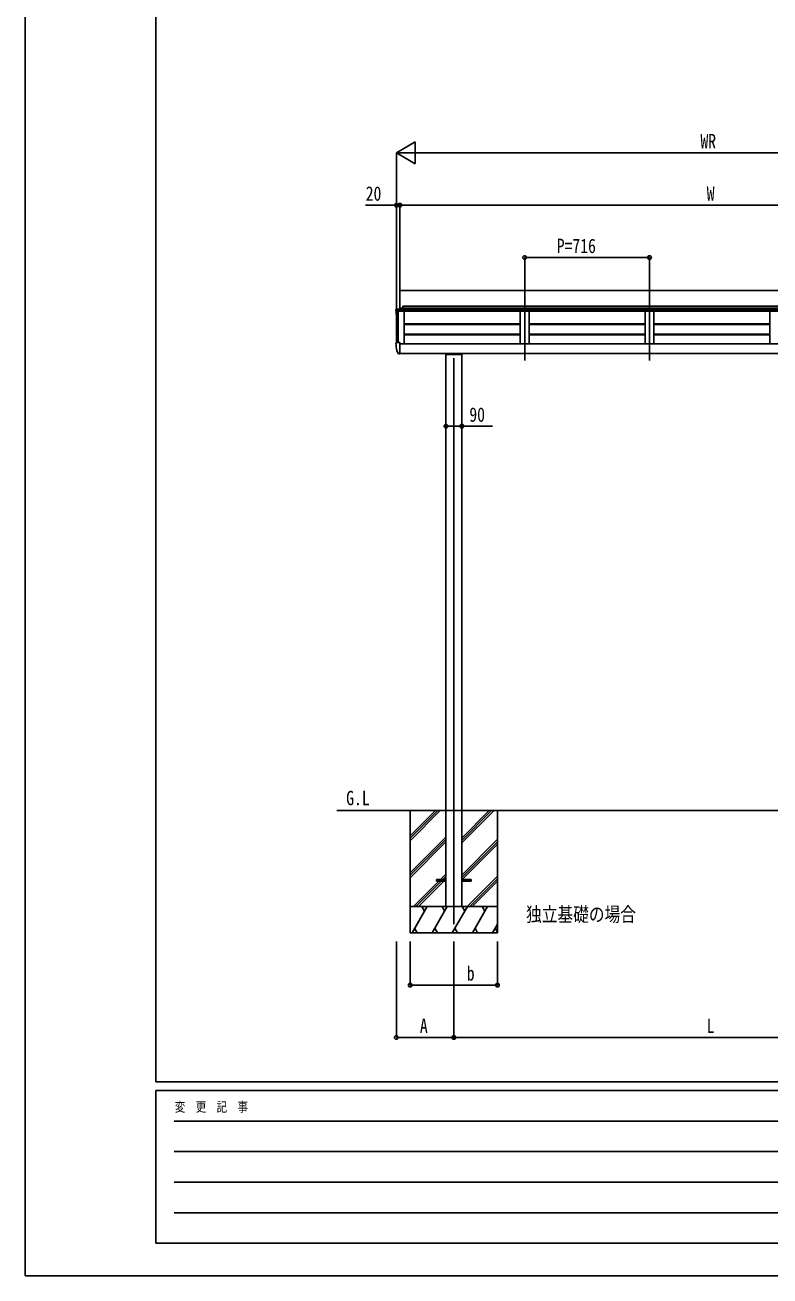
# Model space of a CAD drawing. Units: millimetres, scale not verified. Extents: x -10512 to 10512, y -7425 to 7425.
# Drawn here: x -10512 to -6240, y -7425 to -255 of the extents above; entities that cross this region are included whole.
import ezdxf
from ezdxf.enums import TextEntityAlignment as Align

# ---------------------------------------------------------------- set-up
doc = ezdxf.new("R2010")
doc.units = ezdxf.units.MM
doc.header["$LTSCALE"] = 40
for name, color, linetype in [('0-2_USER1', 3, 'Continuous'), ('0-3_YKK_12', 2, 'Continuous'), ('0-4_YKK_13', 4, 'Continuous'), ('0-5_YKK_A1', 4, 'Continuous'), ('0-6_YKK_D', 6, 'Continuous'), ('0-7_YKK_ZWAK', 7, 'Continuous')]:
    doc.layers.add(name, color=color, linetype=linetype)
doc.styles.add('ＭＳ ゴシック', font='')
doc.styles.get('ＭＳ ゴシック').set_extended_font_data('MS Gothic')

msp = doc.modelspace()

# ---------------------------------------------------------------- linework, layer by layer
at = {"layer": '0-3_YKK_12'}
for p, q in [((-7646.85, -1843.31), (-7646.85, -2178.3)), ((-6930.85, -1843.31), (-6930.85, -2178.3)), ((-8052.85, -2164.22), (-8052.85, -5407.78))]:
    msp.add_line(p, q, dxfattribs=at)
at = {"layer": '0-4_YKK_13'}
for p, q in [((-8384.85, -1886.38), (-8384.85, -1886.86)), ((-8382.01, -1883.39), (-8371.9, -1882.86)), ((-8371.9, -1882.86), (-8362.85, -1882.86)), ((-4782.85, -1877.68), (-8362.85, -1877.68)), ((-8362.85, -1882.86), (-8362.85, -1895.27)), ((-4782.85, -1886.67), (-8362.85, -1886.67)), ((-8384.85, -2079.11), (-8384.85, -2079.58)), ((-8382.01, -2076.11), (-8371.9, -2075.58)), ((-8371.9, -2075.58), (-8362.85, -2075.58)), ((-8362.85, -2075.58), (-8362.85, -2137.94)), ((-8380.34, -2121.68), (-8370.29, -2139.08)), ((-8367.69, -2140.58), (-8364.35, -2140.58)), ((-8364.35, -2140.58), (-8362.85, -2140.58)), ((-8362.85, -2120.79), (-8362.85, -2121.35)), ((-8362.85, -2138.58), (-8362.85, -2137.94)), ((-8362.85, -2138.58), (-8362.85, -2140.58)), ((-8152.85, -5153.28), (-8152.85, -5162.28)), ((-8152.85, -5153.28), (-8098.05, -5153.28)), ((-8007.65, -5153.28), (-7952.85, -5153.28)), ((-7952.85, -5153.28), (-7952.85, -5162.28)), ((-8152.85, -5162.28), (-8098.05, -5162.28)), ((-8007.65, -5162.28), (-7952.85, -5162.28))]:
    msp.add_line(p, q, dxfattribs=at)
msp.add_lwpolyline([(-8362.85, -1886.67), (-8362.85, -1776.58), (-4782.85, -1776.58)], dxfattribs=at)
for centre, radius, start, end in [((-8381.85, -1886.38), 3, 93, 180), ((-8182.85, -1886.86), 202, 180, 188.06898), ((-8381.85, -2079.11), 3, 93, 180), ((-8182.85, -2079.58), 202, 180, 191.90213), ((-8379.04, -2120.93), 1.5, 191.90213, 210), ((-8367.69, -2137.58), 3, 210, 270)]:
    msp.add_arc(centre, radius, start, end, dxfattribs=at)
at = {"layer": '0-5_YKK_A1'}
for p, q in [((-8382.85, -2076.28), (-8382.85, -1855.11)), ((-8374.71, -1887.32), (-8381.9, -1887.7)), ((-8373.85, -2075.69), (-8373.85, -1887.74)), ((-8373.15, -1889.55), (-8373.72, -1887.98)), ((-8373.15, -2075.65), (-8373.15, -1889.55)), ((-4772.55, -1895.27), (-8373.15, -1895.27)), ((-8337.85, -1896.12), (-8373.15, -1896.12)), ((-8362.85, -1887.97), (-4782.85, -1887.97)), ((-8346.35, -1887.25), (-8346.35, -1867.44)), ((-8346.35, -1867.44), (-4799.35, -1867.44)), ((-8337.85, -2081.97), (-8337.85, -1896.12)), ((-7671.85, -1897.19), (-7671.85, -2081.97)), ((-7670.86, -1896.19), (-7666.02, -1896.12)), ((-7666.02, -1896.12), (-7627.67, -1896.12)), ((-7627.67, -1896.12), (-7622.83, -1896.19)), ((-7621.85, -1897.19), (-7621.85, -2081.97)), ((-6955.85, -1897.19), (-6955.85, -2081.97)), ((-6954.86, -1896.19), (-6950.02, -1896.12)), ((-6950.02, -1896.12), (-6911.67, -1896.12)), ((-6911.67, -1896.12), (-6906.83, -1896.19)), ((-6905.85, -1897.19), (-6905.85, -2081.97)), ((-6239.85, -1897.19), (-6239.85, -2081.97)), ((-7671.85, -1968.7), (-8337.85, -1968.7)), ((-7671.82, -1971.62), (-8337.82, -1971.62)), ((-6955.88, -1968.7), (-7621.88, -1968.7)), ((-6955.85, -1971.62), (-7621.85, -1971.62)), ((-6239.88, -1968.7), (-6905.88, -1968.7)), ((-6239.85, -1971.62), (-6905.85, -1971.62)), ((-7671.85, -2027.6), (-8337.85, -2027.6)), ((-7671.82, -2030.53), (-8337.82, -2030.53)), ((-6955.88, -2027.6), (-7621.88, -2027.6)), ((-6955.85, -2030.53), (-7621.85, -2030.53)), ((-6239.88, -2027.6), (-6905.88, -2027.6)), ((-6239.85, -2030.53), (-6905.85, -2030.53)), ((-8362.85, -2081.97), (-4782.85, -2081.97)), ((-8362.85, -2138.3), (-4782.85, -2138.3)), ((-8098.05, -2138.3), (-8098.05, -5307.78)), ((-8098.05, -2143.03), (-8007.65, -2143.03)), ((-8080.35, -2138.3), (-8080.35, -2143.03)), ((-8025.35, -2138.3), (-8025.35, -2143.03)), ((-8007.65, -2138.3), (-8007.65, -5307.78)), ((-4415.85, -4757.78), (-8723.25, -4757.78)), ((-8302.85, -4757.78), (-8302.85, -5457.78)), ((-8302.85, -4901.76), (-8158.87, -4757.78)), ((-8302.85, -4915.9), (-8144.73, -4757.78)), ((-8302.85, -4930.05), (-8130.58, -4757.78)), ((-8007.65, -4943.21), (-7822.22, -4757.78)), ((-8007.65, -4929.07), (-7836.36, -4757.78)), ((-8007.65, -4914.93), (-7850.5, -4757.78)), ((-7802.85, -4757.78), (-7802.85, -5457.78)), ((-8302.85, -5113.89), (-8098.05, -4909.1)), ((-8302.85, -5128.04), (-8098.05, -4923.24)), ((-8302.85, -5142.18), (-8098.05, -4937.38)), ((-8007.65, -5127.06), (-7802.85, -4922.26)), ((-8007.65, -5141.2), (-7802.85, -4936.4)), ((-8005.59, -5153.28), (-7802.85, -4950.55)), ((-8130.11, -5153.28), (-8098.05, -5121.23)), ((-8115.96, -5153.28), (-8098.05, -5135.37)), ((-8101.82, -5153.28), (-8098.05, -5149.51)), ((-7976.24, -5307.78), (-7802.85, -5134.39)), ((-7962.1, -5307.78), (-7802.85, -5148.54)), ((-8284.61, -5307.78), (-8139.11, -5162.28)), ((-8270.46, -5307.78), (-8124.96, -5162.28)), ((-8256.32, -5307.78), (-8110.82, -5162.28)), ((-7947.95, -5307.78), (-7802.85, -5162.68)), ((-7802.85, -5307.78), (-8302.85, -5307.78)), ((-8292.83, -5457.78), (-8206.23, -5307.78)), ((-8221.23, -5333.77), (-8236.23, -5307.78)), ((-8177.36, -5457.78), (-8090.76, -5307.78)), ((-8105.76, -5333.77), (-8120.76, -5307.78)), ((-8098.05, -5307.78), (-8007.65, -5307.78)), ((-8061.89, -5457.78), (-7975.29, -5307.78)), ((-7990.29, -5333.77), (-8005.29, -5307.78)), ((-7946.42, -5457.78), (-7859.82, -5307.78)), ((-7874.82, -5333.77), (-7889.82, -5307.78)), ((-8277.83, -5431.8), (-8262.83, -5457.78)), ((-8162.36, -5431.8), (-8147.36, -5457.78)), ((-8046.89, -5431.8), (-8031.89, -5457.78)), ((-7931.42, -5431.8), (-7916.42, -5457.78)), ((-7830.95, -5457.78), (-7802.85, -5409.11)), ((-7815.95, -5431.8), (-7802.85, -5454.5)), ((-8302.85, -5457.78), (-7802.85, -5457.78))]:
    msp.add_line(p, q, dxfattribs=at)
msp.add_lwpolyline([(-8346.35, -1887.97), (-8346.35, -1887.25), (-4799.35, -1887.25)], dxfattribs=at)
for centre, radius, start, end in [((-8381.85, -1888.7), 1, 93, 180), ((-8374.66, -1888.32), 1, 20, 93), ((-7670.85, -1897.19), 0.997, 90.66782, 179.85648), ((-7622.85, -1897.19), 0.997, 359.84961, 89.33225), ((-6954.85, -1897.19), 0.997, 90.66782, 179.85648), ((-6906.85, -1897.19), 0.997, 359.84961, 89.33225)]:
    msp.add_arc(centre, radius, start, end, dxfattribs=at)
at = {"layer": '0-6_YKK_D'}
for p, q in [((-8382.85, -987.97), (-8274.6, -925.47)), ((-8274.6, -1050.47), (-8274.6, -925.47)), ((-8382.85, -1916.48), (-8382.85, -986.97)), ((-8382.85, -987.97), (-8274.6, -1050.47)), ((-8382.85, -987.97), (-8166.34, -987.97)), ((-8257.85, -987.97), (-4887.85, -987.97)), ((-8382.85, -1854.48), (-8382.85, -1286.97)), ((-8362.85, -1854.48), (-8362.85, -1286.97)), ((-8362.85, -1854.48), (-8362.85, -1286.97)), ((-8362.85, -1287.97), (-4782.85, -1287.97)), ((-7646.85, -1842.31), (-7646.85, -1586.97)), ((-6930.85, -1587.97), (-7646.85, -1587.97)), ((-6930.85, -1842.31), (-6930.85, -1586.97)), ((-8098.05, -2554.12), (-8098.05, -2553.99)), ((-8007.65, -2554.99), (-8007.65, -2553.99)), ((-8382.85, -5507.78), (-8382.85, -6058.78)), ((-8302.85, -5507.78), (-8302.85, -5758.78)), ((-8052.85, -5507.78), (-8052.85, -6058.78)), ((-8052.85, -5507.78), (-8052.85, -6058.78)), ((-7802.85, -5507.78), (-7802.85, -5758.78)), ((-8302.85, -5757.78), (-7802.85, -5757.78)), ((-8052.85, -6057.78), (-8382.85, -6057.78)), ((-8052.85, -6057.78), (-5092.85, -6057.78))]:
    msp.add_line(p, q, dxfattribs=at)
for points in [[(-8362.85, -1287.97), (-8382.85, -1287.97), (-8559.35, -1287.97)], [(-8098.05, -2554.99), (-8007.65, -2554.99), (-7831.15, -2554.99)]]:
    msp.add_lwpolyline(points, dxfattribs=at)
for centre in [(-8382.85, -1287.97), (-8362.85, -1287.97), (-8362.85, -1287.97), (-7646.85, -1587.97), (-6930.85, -1587.97), (-8098.05, -2554.99), (-8007.65, -2554.99), (-8302.85, -5757.78), (-7802.85, -5757.78), (-8382.85, -6057.78), (-8052.85, -6057.78), (-8052.85, -6057.78)]:
    msp.add_circle(centre, 10.62, dxfattribs=at)
at = {"layer": '0-7_YKK_ZWAK'}
for p, q in [((-9762.45, -6312.5), (-9762.45, 6937.5)), ((9737.55, -6312.5), (-9762.45, -6312.5)), ((-3262.45, -6362.5), (-9762.45, -6362.5)), ((-9762.45, -7237.5), (-9762.45, -6362.5)), ((-9656.2, -6537.5), (-3387.45, -6537.5)), ((-9656.2, -6712.5), (-3387.45, -6712.5)), ((-9656.2, -6887.5), (-3387.45, -6887.5)), ((-9656.2, -7062.5), (-3387.45, -7062.5)), ((-9762.45, -7237.5), (-3262.45, -7237.5))]:
    msp.add_line(p, q, dxfattribs=at)
msp.add_lwpolyline([(-10512.5, -7425), (10512.5, -7425), (10512.5, 7425), (-10512.5, 7425)], close=True, dxfattribs=at)

# ---------------------------------------------------------------- texts
at = {"layer": '0-2_USER1', "style": 'ＭＳ ゴシック', "width": 0.8}
for s, p in [('G.L', (-8670.5, -4751.5)), ('独立基礎の場合', (-7638.63, -5418.32))]:
    msp.add_text(s, height=82.48, dxfattribs=at).set_placement(p, align=Align.BOTTOM_LEFT)
at = {"layer": '0-6_YKK_D', "style": 'ＭＳ ゴシック', "width": 0.8}
for s, p in [('WR', (-6638.85, -986.97)), ('20', (-8558.35, -1286.97)), ('W', (-6602.85, -1286.97)), ('P=716', (-7462.85, -1586.97)), ('90', (-7964.15, -2553.99)), ('b', (-7978.86, -5756.78)), ('A', (-8247.85, -6056.78)), ('L', (-6602.85, -6056.78))]:
    msp.add_text(s, height=82.48, dxfattribs=at).set_placement(p, align=Align.BOTTOM_LEFT)
at = {"layer": '0-7_YKK_ZWAK', "style": 'ＭＳ ゴシック', "width": 0.8}
msp.add_text('変  更  記  事', height=54.99, dxfattribs=at).set_placement((-9653.28, -6500), align=Align.BOTTOM_LEFT)

doc.saveas('drawing.dxf')
